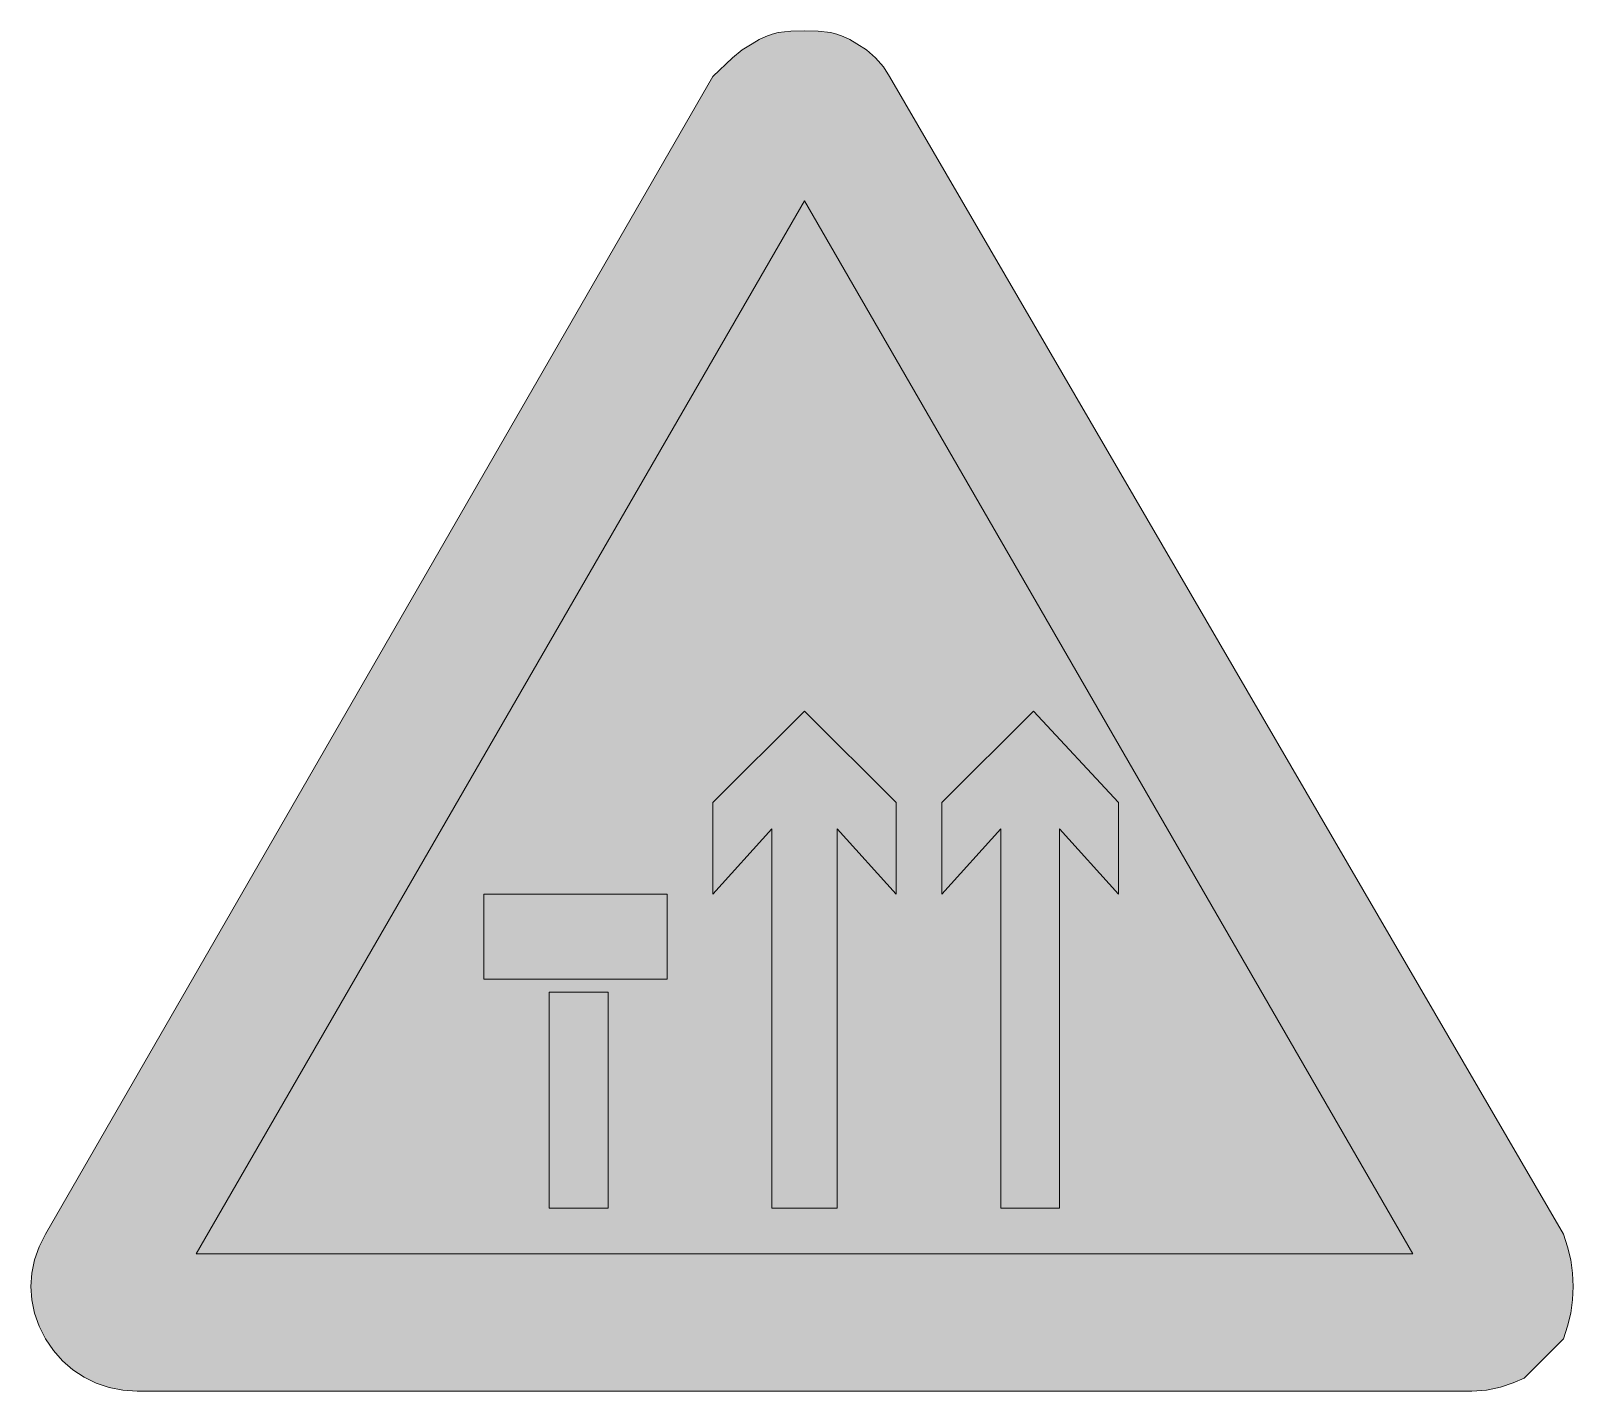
# Model space of a CAD drawing. Header units: metres. Extents: x 141 to 424, y 11 to 261.
import ezdxf

# ---------------------------------------------------------------- set-up
doc = ezdxf.new("R2010")
doc.units = ezdxf.units.M
for name, color, linetype, true_color in [('FILL_BLACK_000000', 7, 'Continuous', 0x000000), ('FILL_RED_FF0000', 7, 'Continuous', 0xff0000), ('FILL_WHITE_FFFFFF', 7, 'Continuous', 0xffffff)]:
    doc.layers.add(name, color=color, linetype=linetype, true_color=true_color)

msp = doc.modelspace()

# ---------------------------------------------------------------- hatches: boundary and pattern name
at = {"layer": 'FILL_BLACK_000000', "true_color": 0x000000}
h = msp.add_hatch(color=7, dxfattribs=at)
h.dxf.hatch_style = 1
h.paths.add_polyline_path([(299.73, 119.04), (299.73, 102.24), (288.93, 114.24), (288.93, 44.64), (276.93, 44.64), (276.93, 114.24), (266.13, 102.24), (266.13, 119.04), (282.93, 135.84), (299.73, 119.04)])
h = msp.add_hatch(color=7, dxfattribs=at)
h.dxf.hatch_style = 1
h.paths.add_polyline_path([(340.53, 119.04), (340.53, 102.24), (329.73, 114.24), (329.73, 44.64), (318.93, 44.64), (318.93, 114.24), (308.13, 102.24), (308.13, 119.04), (324.93, 135.84), (340.53, 119.04)])
h = msp.add_hatch(color=7, dxfattribs=at)
h.dxf.hatch_style = 1
h.paths.add_polyline_path([(246.93, 44.64), (236.13, 44.64), (236.13, 84.24), (246.93, 84.24), (246.93, 44.64)])
at = {"layer": 'FILL_RED_FF0000', "true_color": 0xff0000}
h = msp.add_hatch(color=7, dxfattribs=at)
h.dxf.hatch_style = 1
h.paths.add_polyline_path([(266.13, 252.24), (269.73, 255.69), (271.53, 257.13), (273.33, 258.24), (274.63, 259.03), (275.84, 259.63), (277, 260.05), (278.13, 260.34), (280.42, 260.6), (282.93, 260.64), (285.44, 260.6), (287.73, 260.34), (288.86, 260.05), (290.02, 259.63), (291.23, 259.03), (292.53, 258.24), (294.31, 257.13), (295.98, 255.69), (297.42, 254.02), (298.53, 252.24), (422.13, 39.84), (422.92, 37.54), (423.48, 35.15), (423.82, 32.71), (423.93, 30.24), (423.82, 27.77), (423.48, 25.33), (422.92, 22.94), (422.13, 20.64), (414.93, 13.44), (412.92, 12.56), (410.58, 11.79), (408.01, 11.25), (405.33, 11.04), (160.53, 11.04), (157.89, 11.21), (155.37, 11.7), (153, 12.5), (150.78, 13.59), (148.73, 14.97), (146.86, 16.61), (145.19, 18.5), (143.73, 20.64), (142.55, 22.94), (141.71, 25.33), (141.2, 27.77), (141.03, 30.24), (141.2, 32.71), (141.71, 35.15), (142.55, 37.54), (143.73, 39.84), (266.13, 252.24)])
h = msp.add_hatch(color=7, dxfattribs=at)
h.dxf.hatch_style = 1
h.paths.add_polyline_path([(257.73, 86.64), (224.13, 86.64), (224.13, 102.24), (257.73, 102.24), (257.73, 86.64)])
at = {"layer": 'FILL_WHITE_FFFFFF', "true_color": 0xffffff}
h = msp.add_hatch(color=7, dxfattribs=at)
h.dxf.hatch_style = 1
h.paths.add_polyline_path([(171.33, 36.24), (282.93, 229.44), (394.53, 36.24), (171.33, 36.24)])

# ---------------------------------------------------------------- linework, layer by layer
at = {"layer": 'FILL_BLACK_000000', "lineweight": 0, "true_color": 0x000000}
for points in [[(299.73, 119.04), (299.73, 102.24), (288.93, 114.24), (288.93, 44.64), (276.93, 44.64), (276.93, 114.24), (266.13, 102.24), (266.13, 119.04), (282.93, 135.84)], [(340.53, 119.04), (340.53, 102.24), (329.73, 114.24), (329.73, 44.64), (318.93, 44.64), (318.93, 114.24), (308.13, 102.24), (308.13, 119.04), (324.93, 135.84)], [(246.93, 44.64), (236.13, 44.64), (236.13, 84.24), (246.93, 84.24)]]:
    msp.add_lwpolyline(points, close=True, dxfattribs=at)
at = {"layer": 'FILL_RED_FF0000', "lineweight": 0, "true_color": 0xff0000}
for points in [[(266.13, 252.24), (269.73, 255.69), (271.53, 257.13), (273.33, 258.24), (274.63, 259.03), (275.84, 259.63), (277, 260.05), (278.13, 260.34), (280.42, 260.6), (282.93, 260.64), (285.44, 260.6), (287.73, 260.34), (288.86, 260.05), (290.02, 259.63), (291.23, 259.03), (292.53, 258.24), (294.31, 257.13), (295.98, 255.69), (297.42, 254.02), (298.53, 252.24), (422.13, 39.84), (422.92, 37.54), (423.48, 35.15), (423.82, 32.71), (423.93, 30.24), (423.82, 27.77), (423.48, 25.33), (422.92, 22.94), (422.13, 20.64), (414.93, 13.44), (412.92, 12.56), (410.58, 11.79), (408.01, 11.25), (405.33, 11.04), (160.53, 11.04), (157.89, 11.21), (155.37, 11.7), (153, 12.5), (150.78, 13.59), (148.73, 14.97), (146.86, 16.61), (145.19, 18.5), (143.73, 20.64), (142.55, 22.94), (141.71, 25.33), (141.2, 27.77), (141.03, 30.24), (141.2, 32.71), (141.71, 35.15), (142.55, 37.54), (143.73, 39.84)], [(257.73, 86.64), (224.13, 86.64), (224.13, 102.24), (257.73, 102.24)]]:
    msp.add_lwpolyline(points, close=True, dxfattribs=at)
at = {"layer": 'FILL_WHITE_FFFFFF', "lineweight": 0, "true_color": 0xff0000}
msp.add_lwpolyline([(171.33, 36.24), (282.93, 229.44), (394.53, 36.24)], close=True, dxfattribs=at)

doc.saveas('drawing.dxf')
